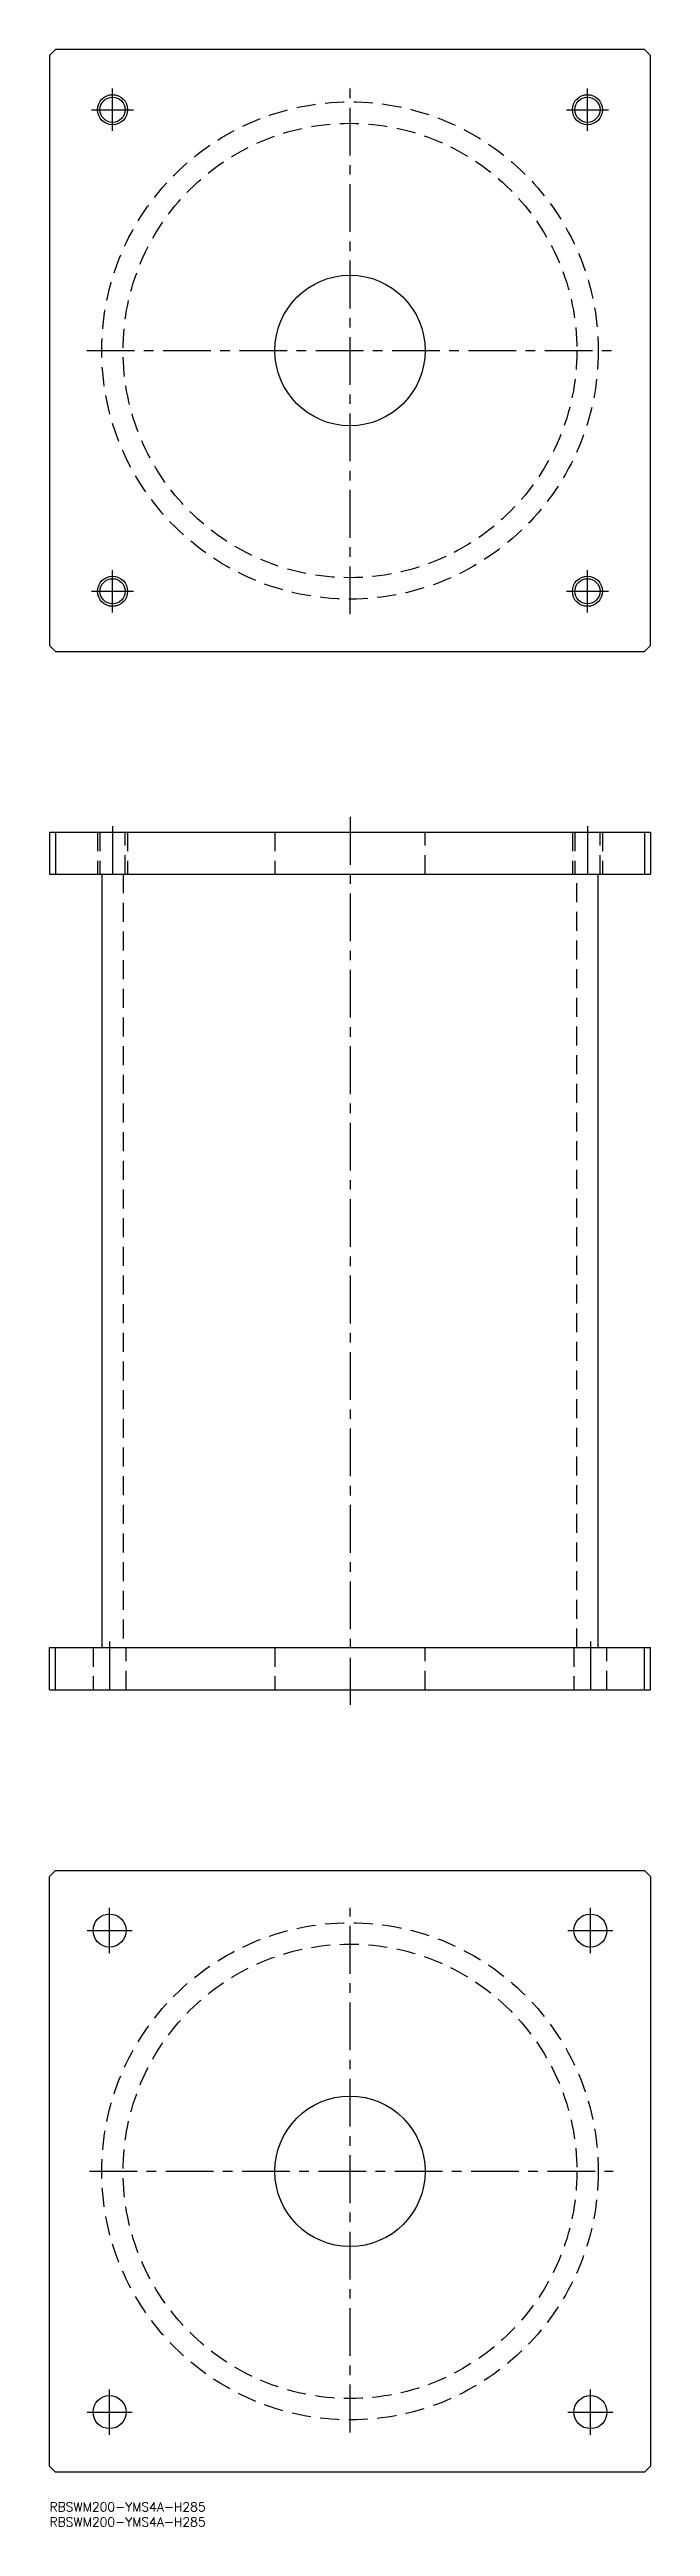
# Model space of a CAD drawing. Extents: x 0 to 200, y -8 to 815.
import ezdxf

# ---------------------------------------------------------------- set-up
doc = ezdxf.new("R2010")
doc.units = 0
doc.header["$LTSCALE"] = 0.5
doc.linetypes.add('CENTER', pattern=[50.8, 31.75, -6.35, 6.35, -6.35])
doc.linetypes.add('DASHED', pattern=[19.05, 12.7, -6.35])
for name, color, linetype in [('MSM_CENTER', 1, 'CENTER'), ('MSM_CONTINUOUS', 7, 'CONTINUOUS'), ('MSM_DASHED', 4, 'DASHED'), ('MSM_NARROW', 5, 'CONTINUOUS'), ('MSM_PART_NUMBER', 7, 'CONTINUOUS')]:
    doc.layers.add(name, color=color, linetype=linetype)
doc.styles.get("Standard").update_dxf_attribs({"font": 'txt.shx', "height": 3, "bigfont": 'bigfont.shx'})

# ---------------------------------------------------------------- blocks, each defined once
blk = doc.blocks.new('*U37')
at = {"layer": 'MSM_PART_NUMBER'}
blk.add_text('RBSWM200-YMS4A-H285', height=3, dxfattribs=at).set_placement((0, -3))
blk = doc.blocks.new('*U38')
at = {"layer": 'MSM_PART_NUMBER'}
blk.add_text('RBSWM200-YMS4A-H285', height=3, dxfattribs=at).set_placement((0, -8))

msp = doc.modelspace()

# ---------------------------------------------------------------- linework, layer by layer
at = {"layer": 'MSM_CENTER'}
for p, q in [((21, 788), (21, 802)), ((100, 627.4), (100, 802.6)), ((179, 788), (179, 802)), ((14, 795), (28, 795)), ((172, 795), (186, 795)), ((12.4, 715), (187.6, 715)), ((21, 628), (21, 642)), ((179, 628), (179, 642)), ((14, 635), (28, 635)), ((172, 635), (186, 635)), ((100, 560), (100, 265)), ((21, 557), (21, 539)), ((179, 557), (179, 539)), ((20, 286), (20, 268)), ((180, 286), (180, 268)), ((100, 23.27), (100, 197.6)), ((12.5, 190), (27.5, 190)), ((20, 182.5), (20, 197.5)), ((172.5, 190), (187.5, 190)), ((180, 182.5), (180, 197.5)), ((13.27, 110), (187.6, 110)), ((20, 22.5), (20, 37.5)), ((180, 22.5), (180, 37.5)), ((12.5, 30), (27.5, 30)), ((172.5, 30), (187.5, 30))]:
    msp.add_line(p, q, dxfattribs=at)
at = {"layer": 'MSM_CONTINUOUS'}
for p, q in [((2, 815), (0, 813)), ((198, 815), (2, 815)), ((200, 813), (198, 815)), ((0, 813), (0, 617)), ((200, 617), (200, 813)), ((0, 617), (2, 615)), ((2, 615), (198, 615)), ((198, 615), (200, 617)), ((0, 555), (200, 555)), ((0, 555), (0, 541)), ((2, 555), (2, 541)), ((198, 555), (198, 541)), ((200, 555), (200, 541)), ((0, 541), (200, 541)), ((17.4, 541), (17.4, 284)), ((182.6, 284), (182.6, 541)), ((0, 284), (200, 284)), ((0, 270), (0, 284)), ((2, 270), (2, 284)), ((198, 270), (198, 284)), ((200, 270), (200, 284)), ((0, 270), (200, 270)), ((0, 208), (2, 210)), ((0, 12), (0, 208)), ((2, 210), (198, 210)), ((198, 210), (200, 208)), ((200, 208), (200, 12)), ((2, 10), (0, 12)), ((198, 10), (2, 10)), ((200, 12), (198, 10))]:
    msp.add_line(p, q, dxfattribs=at)
for centre, radius in [((21, 795), 4.188), ((179, 795), 4.188), ((100, 715), 25), ((21, 635), 4.188), ((179, 635), 4.188), ((20, 190), 5.5), ((180, 190), 5.5), ((100, 110), 25), ((20, 30), 5.5), ((180, 30), 5.5)]:
    msp.add_circle(centre, radius, dxfattribs=at)
at = {"layer": 'MSM_DASHED'}
for p, q in [((16, 555), (16, 541)), ((16.812, 555), (16.812, 541)), ((25.188, 541), (25.188, 555)), ((26, 555), (26, 541)), ((75, 555), (75, 541)), ((125, 541), (125, 555)), ((174, 555), (174, 541)), ((174.812, 555), (174.812, 541)), ((183.188, 541), (183.188, 555)), ((184, 555), (184, 541)), ((24.5, 541), (24.5, 284)), ((175.5, 284), (175.5, 541)), ((14.5, 284), (14.5, 270)), ((25.5, 270), (25.5, 284)), ((75, 284), (75, 270)), ((125, 270), (125, 284)), ((174.5, 284), (174.5, 270)), ((185.5, 270), (185.5, 284))]:
    msp.add_line(p, q, dxfattribs=at)
for centre, radius in [((100, 715), 82.6), ((100, 715), 75.5), ((100, 110), 82.6), ((100, 110), 75.5)]:
    msp.add_circle(centre, radius, dxfattribs=at)
at = {"layer": 'MSM_NARROW'}
for centre in [(21, 795), (179, 795), (21, 635), (179, 635)]:
    msp.add_circle(centre, 5, dxfattribs=at)

# ---------------------------------------------------------------- block references
at = {"layer": 'MSM_CONTINUOUS'}
for name in ['*U37', '*U38']:
    msp.add_blockref(name, (0, 0), dxfattribs=at)

doc.saveas('drawing.dxf')
